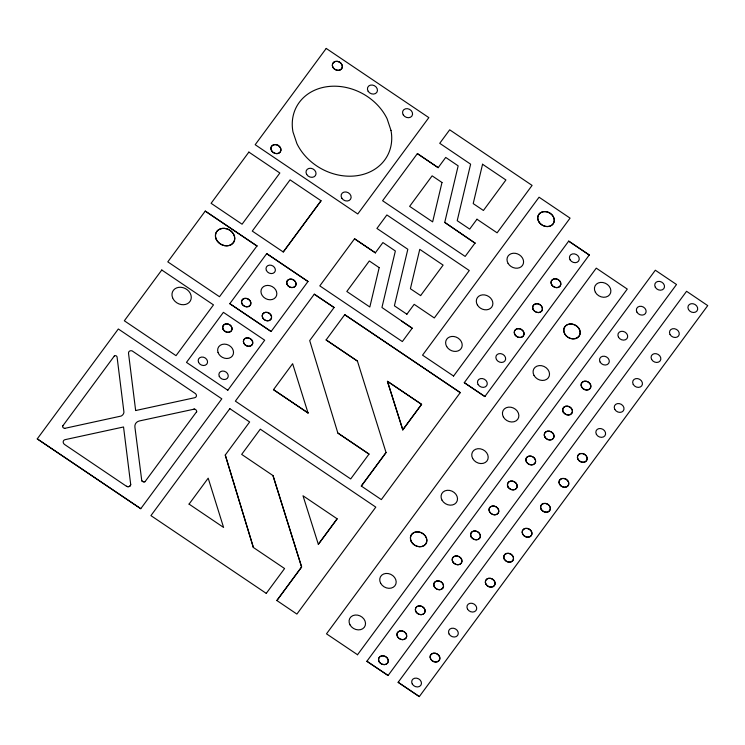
<?xml version="1.0" encoding="UTF-8"?>
<svg xmlns="http://www.w3.org/2000/svg" width="745" height="745" viewBox="0 0 745 745"><rect width="100%" height="100%" fill="white"/><g stroke="black" fill="none" stroke-linecap="round" stroke-linejoin="round"><path stroke-width="1.12" d="M444.737 222.401L474.993 243.094L444.737 222.401L458.166 165.846L445.715 157.428L438.153 167.681L417.368 153.61L438.172 167.653M482.564 164.226L473.205 203.599L483.421 210.481L505.92 179.973L482.546 164.254M62.72 425.87L62.608 426.308A1.9 1.574 28.6 0 0 64.303 428.273L64.778 428.319M196.54 412.162L196.671 411.64A2.44 2.021 28.6 0 0 194.51 409.079L139.399 420.953A7.506 6.23 28.6 0 0 134.901 427.053L141.783 480.804A2.645 2.198 28.6 0 0 145.033 481.67L196.652 411.678M37.25 438.889L118.325 328.983L221.814 398.836L140.758 508.714L37.25 438.889L140.777 508.686M114.246 356.138L114.264 356.11A1.574 1.304 28.6 0 1 117.077 357.051L123.94 412.171A6.919 5.737 28.6 0 1 121.072 416.073L64.759 428.347M161.786 270.016L213.48 304.891L176.025 355.663L124.331 320.788L161.795 269.979M205.248 211.086L256.951 245.962L205.248 211.086L167.793 261.858L219.496 296.733L256.969 245.934M248.867 152.101L279.85 173.008L242.078 224.208L211.096 203.31L248.886 152.073M326.217 48.434L428.841 117.617L357.777 213.964L255.181 144.716L326.236 48.406M135.655 410.56L128.522 353.298A3.12 2.589 28.6 0 1 132.089 350.867L195.516 393.649A2.896 2.403 28.6 0 1 194.715 397.718L135.674 410.532M126.473 486.28L126.492 486.243A3.129 2.598 28.6 0 0 130.72 484.408L130.701 484.436A3.129 2.598 28.6 0 1 126.473 486.28L64.722 444.579A3.241 2.691 28.6 0 1 63.204 441.738A3.241 2.691 28.6 0 1 65.16 439.643L123.54 426.978L130.701 484.436M229.805 303.681L271.115 331.506L308.02 281.48L266.719 253.626L229.805 303.681L271.115 331.506M266.701 253.654L308.002 281.508M283.258 251.987L321.048 200.75L290.066 179.852L252.276 231.09L283.258 251.987L321.039 200.787M227.784 390.259L264.699 340.204L223.398 312.341L186.483 362.396L227.802 390.222M229.833 408.66L249.64 421.977L225.251 455.046L253.384 547.528L225.269 455.018M314.278 294.191L334.086 307.508L314.278 294.191L235.373 401.145L350.69 478.933L369.026 454.068L337.848 433.031L309.697 340.577L334.086 307.508M354.546 238.782L375.35 252.816L354.546 238.782L319.801 285.875L402.347 341.564L412.199 328.2L381.943 307.499L395.362 250.981L382.902 242.563L375.35 252.816M273.49 389.663L308.03 412.963L273.49 389.663L292.636 363.7L308.03 412.963M460.252 392.615L381.338 499.606L361.316 486.057L386.05 452.532L357.414 361.046L326.114 339.925L344.73 314.688L460.252 392.615L344.73 314.688M272.949 475.543L241.669 454.394L260.284 429.157L375.797 507.121L296.892 614.076L276.87 600.526L301.623 566.973L272.968 475.515L301.604 567.001L276.851 600.563M357.395 361.074L326.114 339.925M337.83 433.059L369.017 454.096M401.751 321.188L412.199 328.2M406.872 314.241L414.173 304.333L434.307 317.957L469.276 270.537L386.879 214.951L376.923 228.445L407.832 249.277L394.394 305.822L406.891 314.213M420.608 295.616L443.107 265.108L419.761 249.351L410.402 288.734L420.627 295.588M229.851 408.632L150.928 515.615L266.263 593.374M476.968 219.235L497.111 232.822L532.088 185.403L449.682 129.816L439.736 143.31L470.626 164.17L457.207 220.697L469.685 229.106L476.986 219.198M318.339 544.325L337.15 518.809L303.01 495.779L318.339 544.325L337.14 518.837M361.297 486.085L386.05 452.532M402.784 429.846L421.596 404.339L387.456 381.31L421.586 404.367L402.784 429.846L387.437 381.338L402.803 429.818M453.556 376.076L570.074 218.127L539.063 197.211L422.545 355.16L453.575 376.048M464.284 382.669L484.855 396.545L464.284 382.669L568.696 241.119L589.267 254.995L568.696 241.119M357.507 654.762L627.271 289.069L596.261 268.144L326.496 633.837L357.526 654.725M366.875 661.271L388.089 675.491L676.516 284.506L655.33 270.221L366.875 661.271L388.089 675.491M398.128 682.308L686.573 291.295L707.731 305.608L419.305 696.594L398.128 682.308L419.323 696.566M62.701 425.898L62.925 425.553M62.627 426.112L114.264 356.11M417.368 153.61L382.604 200.74L465.159 256.429L475.012 243.066M266.244 593.402L284.581 568.537L253.402 547.5M484.855 396.545L589.267 254.995M193.886 409.061L194.492 409.117M218.034 352.404L218.909 354.229A8.251 6.845 28.6 0 0 228.994 358.205A8.251 6.845 28.6 0 0 233.148 350.197L232.272 348.362A8.251 6.845 28.6 0 0 222.168 344.423A8.251 6.845 28.6 0 0 218.024 352.432M145.052 481.643A2.645 2.198 28.6 0 1 141.792 480.776M379.186 267.632L369.827 307.005L346.816 291.481L369.315 260.974L379.186 267.632M441.99 182.497L432.64 221.87L409.629 206.356L432.128 175.839L441.99 182.497M189.062 504.104L223.584 527.432L208.19 478.169L189.044 504.132M276.46 291.472L275.585 289.647A8.251 6.845 28.6 0 0 265.49 285.698A8.251 6.845 28.6 0 0 261.337 293.716L262.231 295.514A8.251 6.845 28.6 0 0 272.307 299.49A8.251 6.845 28.6 0 0 276.46 291.472M390.985 130.412L387.102 118.762A51.61 42.837 28.6 0 0 327.074 86.69A51.61 42.837 28.6 0 0 292.999 131.995L296.901 143.608A51.61 42.837 28.6 0 0 356.92 175.708A51.61 42.837 28.6 0 0 390.985 130.412M412.246 683.957A5.085 4.219 28.6 0 0 420.72 685.447A5.085 4.219 28.6 0 0 416.772 678.183A5.085 4.219 28.6 0 0 412.246 683.957M430.647 659.027A5.085 4.219 28.6 0 0 439.122 660.517A5.085 4.219 28.6 0 0 435.182 653.225A5.085 4.219 28.6 0 0 430.666 658.999A5.085 4.219 28.6 0 0 439.14 660.489A5.085 4.219 28.6 0 0 435.173 653.253A5.085 4.219 28.6 0 0 430.647 659.027M449.077 634.032A5.085 4.219 28.6 0 0 457.551 635.522A5.085 4.219 28.6 0 0 453.603 628.259A5.085 4.219 28.6 0 0 449.077 634.032M467.497 609.065A5.085 4.219 28.6 0 0 475.971 610.555A5.085 4.219 28.6 0 0 472.023 603.292A5.085 4.219 28.6 0 0 467.497 609.065M485.889 584.136A5.085 4.219 28.6 0 0 494.363 585.626A5.085 4.219 28.6 0 0 490.433 578.334A5.085 4.219 28.6 0 0 485.908 584.108A5.085 4.219 28.6 0 0 494.382 585.598A5.085 4.219 28.6 0 0 490.415 578.362A5.085 4.219 28.6 0 0 485.889 584.136M504.309 559.169A5.085 4.219 28.6 0 0 512.784 560.659A5.085 4.219 28.6 0 0 508.854 553.367A5.085 4.219 28.6 0 0 504.328 559.141A5.085 4.219 28.6 0 0 512.802 560.631A5.085 4.219 28.6 0 0 508.835 553.395A5.085 4.219 28.6 0 0 504.309 559.169M522.729 534.212A5.085 4.219 28.6 0 0 531.194 535.702A5.085 4.219 28.6 0 0 527.264 528.401A5.085 4.219 28.6 0 0 522.739 534.174A5.085 4.219 28.6 0 0 531.213 535.664A5.085 4.219 28.6 0 0 527.246 528.438A5.085 4.219 28.6 0 0 522.729 534.212M541.14 509.245A5.085 4.219 28.6 0 0 549.614 510.735A5.085 4.219 28.6 0 0 545.666 503.471A5.085 4.219 28.6 0 0 541.159 509.217A5.085 4.219 28.6 0 0 549.633 510.707A5.085 4.219 28.6 0 0 545.685 503.443A5.085 4.219 28.6 0 0 541.14 509.245M559.56 484.278A5.085 4.219 28.6 0 0 568.035 485.768A5.085 4.219 28.6 0 0 564.095 478.476A5.085 4.219 28.6 0 0 559.57 484.25A5.085 4.219 28.6 0 0 568.044 485.74A5.085 4.219 28.6 0 0 564.077 478.504A5.085 4.219 28.6 0 0 559.56 484.278M577.971 459.32A5.085 4.219 28.6 0 0 586.445 460.81A5.085 4.219 28.6 0 0 582.497 453.547A5.085 4.219 28.6 0 0 577.99 459.283A5.085 4.219 28.6 0 0 586.464 460.773A5.085 4.219 28.6 0 0 582.515 453.509A5.085 4.219 28.6 0 0 577.971 459.32M596.391 434.354A5.085 4.219 28.6 0 0 604.865 435.844A5.085 4.219 28.6 0 0 600.908 428.58A5.085 4.219 28.6 0 0 596.391 434.354M614.802 409.396A5.085 4.219 28.6 0 0 623.276 410.877A5.085 4.219 28.6 0 0 619.328 403.613A5.085 4.219 28.6 0 0 614.802 409.396M633.231 384.401A5.085 4.219 28.6 0 0 641.706 385.882A5.085 4.219 28.6 0 0 637.757 378.618A5.085 4.219 28.6 0 0 633.231 384.401M651.633 359.463A5.085 4.219 28.6 0 0 660.107 360.953A5.085 4.219 28.6 0 0 656.159 353.689A5.085 4.219 28.6 0 0 651.633 359.463M670.053 334.505A5.085 4.219 28.6 0 0 678.527 335.986A5.085 4.219 28.6 0 0 674.57 328.722A5.085 4.219 28.6 0 0 670.053 334.505M688.482 309.51A5.085 4.219 28.6 0 0 696.957 310.991A5.085 4.219 28.6 0 0 693.008 303.727A5.085 4.219 28.6 0 0 688.482 309.51M595.367 292.245A8.549 7.096 28.6 0 0 609.624 294.722A8.549 7.096 28.6 0 0 602.947 282.513A8.549 7.096 28.6 0 0 595.367 292.245M478.094 384.495A5.094 4.228 28.6 0 0 486.597 385.77A5.094 4.228 28.6 0 0 482.415 378.562A5.094 4.228 28.6 0 0 478.094 384.495M496.487 359.574A5.094 4.228 28.6 0 0 504.989 360.841A5.094 4.228 28.6 0 0 500.808 353.633A5.094 4.228 28.6 0 0 496.487 359.574M514.907 334.579A5.094 4.228 28.6 0 0 523.409 335.855A5.094 4.228 28.6 0 0 519.228 328.647A5.094 4.228 28.6 0 0 514.907 334.579M533.29 309.659A5.094 4.228 28.6 0 0 541.792 310.926A5.094 4.228 28.6 0 0 537.611 303.718A5.094 4.228 28.6 0 0 533.29 309.659M551.682 284.73A5.094 4.228 28.6 0 0 560.184 286.005A5.094 4.228 28.6 0 0 556.003 278.798A5.094 4.228 28.6 0 0 551.682 284.73M570.065 259.809A5.094 4.228 28.6 0 0 578.567 261.076A5.094 4.228 28.6 0 0 574.386 253.868A5.094 4.228 28.6 0 0 570.065 259.809M446.711 346.583A8.605 7.143 28.6 0 0 461.081 348.651A8.605 7.143 28.6 0 0 453.938 336.507A8.605 7.143 28.6 0 0 446.711 346.583M477.396 305.003A8.605 7.143 28.6 0 0 491.756 307.07A8.605 7.143 28.6 0 0 484.623 294.927A8.605 7.143 28.6 0 0 477.396 305.003M508.09 263.385A8.605 7.143 28.6 0 0 522.459 265.453A8.605 7.143 28.6 0 0 515.317 253.309A8.605 7.143 28.6 0 0 508.09 263.385M538.812 221.74A8.605 7.143 28.6 0 0 553.172 223.807A8.605 7.143 28.6 0 0 546.038 211.664A8.605 7.143 28.6 0 0 538.812 221.74A8.605 7.143 28.6 0 0 553.153 223.845A8.605 7.143 28.6 0 0 546.02 211.701A8.605 7.143 28.6 0 0 538.793 221.768M271.627 150.779A5.215 4.33 28.6 0 0 280.325 151.896A5.215 4.33 28.6 0 0 275.864 144.586A5.215 4.33 28.6 0 0 271.627 150.779M306.707 174.488A5.215 4.33 28.6 0 0 315.405 175.606A5.215 4.33 28.6 0 0 310.944 168.296A5.215 4.33 28.6 0 0 306.707 174.488M341.806 198.17A5.215 4.33 28.6 0 0 350.513 199.278A5.215 4.33 28.6 0 0 346.053 191.977A5.215 4.33 28.6 0 0 341.806 198.17M333.043 67.525A5.215 4.33 28.6 0 0 341.741 68.633A5.215 4.33 28.6 0 0 337.289 61.332A5.215 4.33 28.6 0 0 333.043 67.525A5.215 4.33 28.6 0 0 341.731 68.67A5.215 4.33 28.6 0 0 337.271 61.36A5.215 4.33 28.6 0 0 333.024 67.553M368.123 91.235A5.215 4.33 28.6 0 0 376.83 92.343A5.215 4.33 28.6 0 0 372.37 85.042A5.215 4.33 28.6 0 0 368.123 91.235M403.25 114.879A5.215 4.33 28.6 0 0 411.948 115.987A5.215 4.33 28.6 0 0 407.487 108.686A5.215 4.33 28.6 0 0 403.25 114.879M172.598 297.795A10.02 8.316 28.6 0 0 189.118 302.489A10.02 8.316 28.6 0 0 183.149 287.682A10.02 8.316 28.6 0 0 172.598 297.795M216.05 238.903A10.02 8.316 28.6 0 0 232.57 243.596A10.02 8.316 28.6 0 0 226.601 228.79A10.02 8.316 28.6 0 0 216.069 238.875A10.02 8.316 28.6 0 0 232.589 243.559A10.02 8.316 28.6 0 0 226.62 228.752A10.02 8.316 28.6 0 0 216.05 238.903M223.044 329.15A4.88 4.051 28.6 0 0 231.127 331.143A4.88 4.051 28.6 0 0 227.905 324.01A4.88 4.051 28.6 0 0 223.053 329.122A4.88 4.051 28.6 0 0 231.136 331.106A4.88 4.051 28.6 0 0 227.923 323.973A4.88 4.051 28.6 0 0 223.044 329.15M243.755 343.128A4.88 4.051 28.6 0 0 251.838 345.112A4.88 4.051 28.6 0 0 248.616 337.979A4.88 4.051 28.6 0 0 243.773 343.091A4.88 4.051 28.6 0 0 251.857 345.084A4.88 4.051 28.6 0 0 248.634 337.951A4.88 4.051 28.6 0 0 243.755 343.128M198.561 362.331A4.88 4.051 28.6 0 0 206.644 364.314A4.88 4.051 28.6 0 0 203.422 357.181A4.88 4.051 28.6 0 0 198.561 362.331M219.254 376.327A4.88 4.051 28.6 0 0 227.337 378.32A4.88 4.051 28.6 0 0 224.124 371.187A4.88 4.051 28.6 0 0 219.254 376.327M241.864 303.643A4.88 4.051 28.6 0 0 249.947 305.627A4.88 4.051 28.6 0 0 246.725 298.494A4.88 4.051 28.6 0 0 241.883 303.606A4.88 4.051 28.6 0 0 249.966 305.599A4.88 4.051 28.6 0 0 246.744 298.466A4.88 4.051 28.6 0 0 241.864 303.643M262.575 317.612A4.88 4.051 28.6 0 0 270.659 319.596A4.88 4.051 28.6 0 0 267.436 312.462A4.88 4.051 28.6 0 0 262.575 317.612A4.88 4.051 28.6 0 0 270.677 319.568A4.88 4.051 28.6 0 0 267.455 312.434A4.88 4.051 28.6 0 0 262.594 317.584M266.375 270.407A4.88 4.051 28.6 0 0 274.458 272.391A4.88 4.051 28.6 0 0 271.236 265.257A4.88 4.051 28.6 0 0 266.375 270.407M287.067 284.404A4.88 4.051 28.6 0 0 295.15 286.397A4.88 4.051 28.6 0 0 291.947 279.226A4.88 4.051 28.6 0 0 287.086 284.376A4.88 4.051 28.6 0 0 295.169 286.359A4.88 4.051 28.6 0 0 291.938 279.263A4.88 4.051 28.6 0 0 287.067 284.404M350.01 624.859A8.549 7.096 28.6 0 0 364.268 627.337A8.549 7.096 28.6 0 0 357.591 615.128A8.549 7.096 28.6 0 0 350.01 624.859M380.676 583.288A8.549 7.096 28.6 0 0 394.934 585.766A8.549 7.096 28.6 0 0 388.257 573.557A8.549 7.096 28.6 0 0 380.676 583.288M411.342 541.717A8.549 7.096 28.6 0 0 425.6 544.195A8.549 7.096 28.6 0 0 418.941 531.949A8.549 7.096 28.6 0 0 411.361 541.68A8.549 7.096 28.6 0 0 425.619 544.157A8.549 7.096 28.6 0 0 418.923 531.986A8.549 7.096 28.6 0 0 411.342 541.717M442.008 500.146A8.549 7.096 28.6 0 0 456.266 502.614A8.549 7.096 28.6 0 0 449.598 490.406A8.549 7.096 28.6 0 0 442.008 500.146M472.693 458.538A8.549 7.096 28.6 0 0 486.951 461.015A8.549 7.096 28.6 0 0 480.283 448.807A8.549 7.096 28.6 0 0 472.693 458.538M503.369 416.967A8.549 7.096 28.6 0 0 517.626 419.444A8.549 7.096 28.6 0 0 510.949 407.236A8.549 7.096 28.6 0 0 503.369 416.967M534.016 375.424A8.549 7.096 28.6 0 0 548.273 377.901A8.549 7.096 28.6 0 0 541.596 365.693A8.549 7.096 28.6 0 0 534.016 375.424M564.682 333.853A8.549 7.096 28.6 0 0 578.939 336.33A8.549 7.096 28.6 0 0 572.262 324.122A8.549 7.096 28.6 0 0 564.701 333.825A8.549 7.096 28.6 0 0 578.958 336.293A8.549 7.096 28.6 0 0 572.281 324.084A8.549 7.096 28.6 0 0 564.682 333.853M514.87 334.645A5.094 4.228 28.6 0 0 523.372 335.921A5.094 4.228 28.6 0 0 519.191 328.713A5.094 4.228 28.6 0 0 514.87 334.645M533.262 309.724A5.094 4.228 28.6 0 0 541.764 310.991A5.094 4.228 28.6 0 0 537.583 303.783A5.094 4.228 28.6 0 0 533.262 309.724M551.645 284.795A5.094 4.228 28.6 0 0 560.147 286.061A5.094 4.228 28.6 0 0 555.966 278.853A5.094 4.228 28.6 0 0 551.645 284.795M271.608 150.816A5.215 4.33 28.6 0 0 280.306 151.924A5.215 4.33 28.6 0 0 275.846 144.623A5.215 4.33 28.6 0 0 271.608 150.816M526.426 461.891A5.085 4.219 28.6 0 0 534.891 463.381A5.085 4.219 28.6 0 0 530.943 456.117A5.085 4.219 28.6 0 0 526.426 461.891A5.085 4.219 28.6 0 0 534.863 463.437A5.085 4.219 28.6 0 0 530.915 456.173A5.085 4.219 28.6 0 0 526.389 461.947M544.837 436.924A5.085 4.219 28.6 0 0 553.312 438.414A5.085 4.219 28.6 0 0 549.363 431.15A5.085 4.219 28.6 0 0 544.837 436.924M544.8 436.989A5.085 4.219 28.6 0 0 553.274 438.479A5.085 4.219 28.6 0 0 549.326 431.215A5.085 4.219 28.6 0 0 544.8 436.989M563.257 411.957A5.085 4.219 28.6 0 0 571.732 413.447A5.085 4.219 28.6 0 0 567.774 406.183A5.085 4.219 28.6 0 0 563.257 411.957M563.22 412.022A5.085 4.219 28.6 0 0 571.694 413.512A5.085 4.219 28.6 0 0 567.746 406.249A5.085 4.219 28.6 0 0 563.22 412.022M581.668 387A5.085 4.219 28.6 0 0 590.142 388.49A5.085 4.219 28.6 0 0 586.194 381.226A5.085 4.219 28.6 0 0 581.668 387A5.085 4.219 28.6 0 0 590.105 388.545A5.085 4.219 28.6 0 0 586.157 381.282A5.085 4.219 28.6 0 0 581.631 387.065M600.088 362.033A5.085 4.219 28.6 0 0 608.563 363.523A5.085 4.219 28.6 0 0 604.605 356.259A5.085 4.219 28.6 0 0 600.088 362.033M636.919 312.108A5.085 4.219 28.6 0 0 645.394 313.598A5.085 4.219 28.6 0 0 641.436 306.335A5.085 4.219 28.6 0 0 636.919 312.108M618.462 337.131A5.085 4.219 28.6 0 0 626.936 338.621A5.085 4.219 28.6 0 0 622.988 331.357A5.085 4.219 28.6 0 0 618.462 337.131M655.293 287.207A5.085 4.219 28.6 0 0 663.767 288.697A5.085 4.219 28.6 0 0 659.819 281.433A5.085 4.219 28.6 0 0 655.293 287.207M489.586 511.815A5.085 4.219 28.6 0 0 498.06 513.305A5.085 4.219 28.6 0 0 494.112 506.041A5.085 4.219 28.6 0 0 489.586 511.815A5.085 4.219 28.6 0 0 498.032 513.37A5.085 4.219 28.6 0 0 494.084 506.106A5.085 4.219 28.6 0 0 489.558 511.88M471.175 536.782A5.085 4.219 28.6 0 0 479.65 538.272A5.085 4.219 28.6 0 0 475.701 531.008A5.085 4.219 28.6 0 0 471.175 536.782M471.138 536.838A5.085 4.219 28.6 0 0 479.612 538.328A5.085 4.219 28.6 0 0 475.664 531.064A5.085 4.219 28.6 0 0 471.138 536.838M452.755 561.739A5.085 4.219 28.6 0 0 461.229 563.229A5.085 4.219 28.6 0 0 457.281 555.966A5.085 4.219 28.6 0 0 452.755 561.739A5.085 4.219 28.6 0 0 461.202 563.294A5.085 4.219 28.6 0 0 457.253 556.031A5.085 4.219 28.6 0 0 452.727 561.804M508.006 486.848A5.085 4.219 28.6 0 0 516.481 488.338A5.085 4.219 28.6 0 0 512.532 481.074A5.085 4.219 28.6 0 0 508.006 486.848M507.969 486.913A5.085 4.219 28.6 0 0 516.443 488.403A5.085 4.219 28.6 0 0 512.495 481.14A5.085 4.219 28.6 0 0 507.969 486.913M379.093 661.597A5.085 4.219 28.6 0 0 387.568 663.087A5.085 4.219 28.6 0 0 383.619 655.824A5.085 4.219 28.6 0 0 379.093 661.597M379.065 661.662A5.085 4.219 28.6 0 0 387.54 663.152A5.085 4.219 28.6 0 0 383.582 655.889A5.085 4.219 28.6 0 0 379.065 661.662M397.513 636.63A5.085 4.219 28.6 0 0 405.988 638.12A5.085 4.219 28.6 0 0 402.039 630.857A5.085 4.219 28.6 0 0 397.513 636.63M397.476 636.696A5.085 4.219 28.6 0 0 405.951 638.186A5.085 4.219 28.6 0 0 402.002 630.922A5.085 4.219 28.6 0 0 397.476 636.696M415.924 611.673A5.085 4.219 28.6 0 0 424.399 613.163A5.085 4.219 28.6 0 0 420.45 605.899A5.085 4.219 28.6 0 0 415.924 611.673A5.085 4.219 28.6 0 0 424.371 613.219A5.085 4.219 28.6 0 0 420.413 605.955A5.085 4.219 28.6 0 0 415.896 611.729M434.344 586.706A5.085 4.219 28.6 0 0 442.819 588.196A5.085 4.219 28.6 0 0 438.87 580.932A5.085 4.219 28.6 0 0 434.344 586.706M434.307 586.771A5.085 4.219 28.6 0 0 442.781 588.261A5.085 4.219 28.6 0 0 438.833 580.998A5.085 4.219 28.6 0 0 434.307 586.771"/></g></svg>
